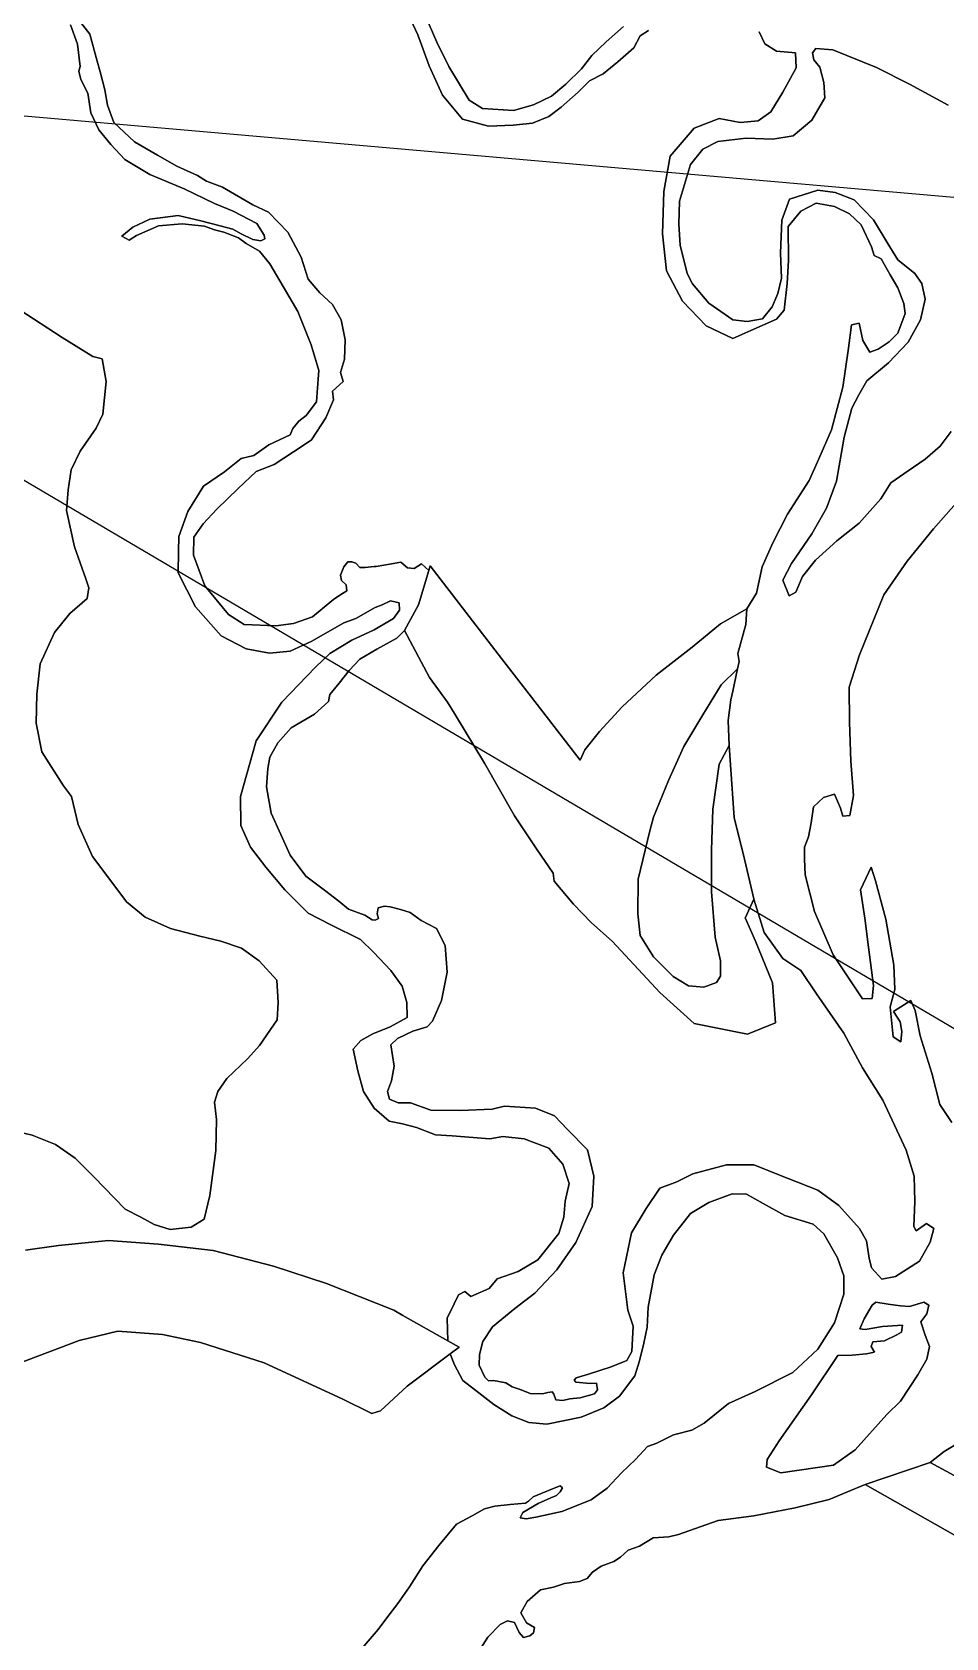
# Model space of a CAD drawing. Header units: inches. Extents: x 288635 to 1232953, y 676945 to 1655780.
# Drawn here: x 442877 to 454981, y 1199889 to 1221155 of the extents above; entities that cross this region are included whole.
import ezdxf

# ---------------------------------------------------------------- set-up
doc = ezdxf.new("R2010")
doc.units = ezdxf.units.IN
doc.header["$MEASUREMENT"] = 0
doc.layers.add('Images', color=7, linetype='Continuous')
picture_1 = doc.add_image_def('image7.jpg', size_in_pixel=(2590, 3729))
picture_2 = doc.add_image_def('image8.jpg', size_in_pixel=(2583, 3985))

msp = doc.modelspace()

# ---------------------------------------------------------------- linework, layer by layer
at = {"color": 1, "ltscale": 3}
for points in [[(451043.412, 1221174.9629), (450932.2868, 1221106.1711), (450847.62, 1220947.4208), (450635.9529, 1220762.2121), (450440.1608, 1220603.4618), (450260.2438, 1220508.2116), (450112.0768, 1220360.0446), (449884.5347, 1220158.9609), (449720.4927, 1220037.2523), (449503.534, 1219947.2938), (449249.5334, 1219920.8354), (448921.4495, 1219910.252), (448577.4904, 1220000.2106), (448312.9066, 1220317.7112), (448138.2812, 1220709.2953), (447984.8226, 1221116.7545), (447804.9056, 1221508.3386)], [(448021.8643, 1221518.9219), (448238.8231, 1221021.5043), (448397.5734, 1220698.712), (448667.4489, 1220254.2111), (448842.0743, 1220143.0858), (449254.8251, 1220116.6275), (449519.409, 1220190.7109), (449757.5345, 1220307.1278), (449948.0348, 1220465.8782), (450154.4103, 1220666.9619), (450291.9939, 1220846.8789), (450482.4942, 1221026.7959), (450710.0364, 1221227.8797)], [(443374.7423, 1221468.083), (443641.4428, 1221128.3573), (443739.868, 1220769.5816), (443777.9681, 1220629.8813), (443841.4682, 1220391.7559), (443876.3933, 1220185.3805), (443958.9434, 1219956.78), (444231.994, 1219699.6045), (444536.7946, 1219524.9791), (444793.9701, 1219378.9288), (445070.1956, 1219255.1036), (445187.6709, 1219182.0784), (445400.608, 1219100.1633), (445802.7754, 1218867.3295), (446010.2092, 1218769.9626), (446264.2097, 1218503.2621), (446442.0101, 1218173.0614), (446535.1436, 1217880.9608), (446687.5439, 1217703.1605), (446856.8776, 1217546.5268), (446971.1778, 1217343.3264), (447021.9779, 1217080.8592), (447013.5112, 1216822.6254), (446962.7111, 1216649.0584), (446996.5778, 1216526.2915), (446856.8776, 1216399.2912), (446869.5776, 1216284.991), (446767.9774, 1216047.9238), (446577.477, 1215755.8233), (446467.4101, 1215679.6231), (446082.176, 1215429.8559), (445845.1089, 1215336.7224), (445608.0417, 1215112.3553), (445324.4078, 1214837.1881), (445141.5275, 1214644.1477), (445019.6072, 1214466.3473), (445014.5272, 1214227.5869), (445166.9275, 1213821.1861), (445476.8081, 1213440.1853), (445685.0885, 1213308.105), (446106.7294, 1213292.865), (446340.4099, 1213323.3451), (446589.3304, 1213409.7052), (446872.3293, 1213645.6082), (446988.7462, 1213722.3375), (447046.9546, 1213756.7334), (447036.3712, 1213833.4628), (446975.517, 1213891.6712), (446962.2878, 1213963.1088), (447007.267, 1214071.5882), (447060.1838, 1214137.7342), (447110.4547, 1214137.7342), (447166.0173, 1214121.8592), (447216.2883, 1214063.6507), (447290.3718, 1214063.6507), (447407.3775, 1214078.618), (447433.247, 1214079.5257), (447639.6225, 1214113.9216), (447761.331, 1214135.0884), (447848.6437, 1214058.359), (447935.9564, 1214053.0674), (448033.8524, 1214113.9216), (448132.2041, 1214026.475), (447997.4451, 1213568.2943), (447808.1521, 1213229.9834), (447710.0018, 1213127.7294), (447443.3012, 1212983.7958), (447218.9341, 1212852.5622), (447075.0005, 1212700.1619), (446943.7669, 1212530.8282), (446821, 1212382.6612), (446804.0666, 1212289.5277), (446617.7996, 1212120.194), (446308.7656, 1211942.3937), (446130.9653, 1211743.4266), (446025.1317, 1211552.9262), (445999.7317, 1211400.5259), (445982.7983, 1211159.2255), (446042.0651, 1210812.0914), (446173.2987, 1210528.4575), (446296.0656, 1210253.2903), (446501.3827, 1209976.0064), (446751.1498, 1209789.7394), (446941.6502, 1209645.8058), (447068.6505, 1209539.9722), (447284.5509, 1209459.5387), (447379.8011, 1209400.2719), (447422.1345, 1209393.9219), (447464.4679, 1209417.2053), (447447.5346, 1209476.4721), (447462.3513, 1209559.0223), (447544.9014, 1209578.0723), (447618.9849, 1209569.6056), (447758.6852, 1209533.6222), (447885.6854, 1209495.5221), (448032.8686, 1209391.6062), (448232.8195, 1209285.9717), (448347.1197, 1209057.3713), (448376.7531, 1208706.0039), (448300.5529, 1208329.2365), (448182.0194, 1208058.3026), (448110.0526, 1207982.1024), (447919.5522, 1207922.8357), (447716.3518, 1207825.4688), (447627.4516, 1207745.0353), (447674.0184, 1207461.4014), (447635.9183, 1207266.6677), (447585.1182, 1207126.9674), (447610.5182, 1207025.3672), (447724.8185, 1206974.5671), (447889.9188, 1206974.5671), (448160.8527, 1206877.2002), (448550.3201, 1206872.9669), (448969.4209, 1206889.9003), (449134.5213, 1206932.2337), (449545.1554, 1206902.6003), (449794.9226, 1206801.0001), (449968.4896, 1206623.1997), (450235.1901, 1206352.2658), (450319.857, 1206005.1318), (450294.4569, 1205602.9643), (450078.5565, 1205124.5967), (449828.7893, 1204764.7627), (449536.6887, 1204455.7287), (449269.9882, 1204252.5283), (448973.6543, 1204006.9945), (448846.654, 1203816.4941), (448804.3206, 1203642.9271), (448800.0873, 1203498.9935), (448872.0541, 1203342.3598), (448923.3834, 1203292.6181), (448989.5293, 1203297.9097), (449150.9255, 1203268.8055), (449235.5923, 1203215.8887), (449357.3009, 1203173.5553), (449476.3636, 1203125.9302), (449637.7598, 1203123.2844), (449709.1974, 1203139.1594), (449764.76, 1203147.0969), (449785.9267, 1203117.9927), (449812.3851, 1203043.9092), (449904.9895, 1203033.3259), (450000.2397, 1203054.4926), (450135.1774, 1203070.3676), (450328.3237, 1203123.2844), (450365.3654, 1203173.5553), (450352.1362, 1203260.868), (450270.1152, 1203258.2222), (450079.6148, 1203274.0972), (450055.8023, 1203300.5556), (450084.9065, 1203334.9515), (450247.4668, 1203380.6716), (450547.1874, 1203477.1918), (450754.2364, 1203563.1366), (450821.4735, 1203681.6446), (450839.8733, 1204019.6774), (450768.2448, 1204231.0123), (450704.7447, 1204723.1383), (450815.8699, 1205252.3061), (451011.662, 1205575.0984), (451191.579, 1205844.9739), (451419.1211, 1205929.6407), (451630.7882, 1206035.4743), (452075.2891, 1206151.8912), (452435.1231, 1206151.8912), (452890.2074, 1205971.9742), (453287.0832, 1205818.5155), (453562.2504, 1205617.4318), (453837.4176, 1205310.5145), (453927.3761, 1205146.4725), (453964.4179, 1204918.9304), (453996.1679, 1204791.9301), (454133.7515, 1204638.4715), (454313.6686, 1204675.5132), (454631.1692, 1204876.597), (454774.0445, 1205130.5975), (454821.6696, 1205310.5145), (454726.4194, 1205379.3063), (454588.8358, 1205278.7644), (454557.0857, 1205336.9729), (454567.6691, 1205670.3486), (454562.3774, 1206003.7242), (454456.5439, 1206347.6832), (454144.3349, 1207009.1429), (453874.4594, 1207437.7688), (453631.0422, 1207898.1447), (453265.9165, 1208416.7291), (453059.5411, 1208728.938), (452821.4156, 1208887.6883), (452572.7068, 1209231.6473), (452437.0793, 1209670.3792), (452439.0104, 1209675.814), (452312.2026, 1210204.18), (452174.6189, 1210754.5144), (452128.2332, 1211450.3006), (452111.1188, 1211707.0163), (452096.4558, 1212036.2363), (452133.4975, 1212311.4035), (452159.9559, 1212427.8204), (452218.863, 1212724.0954), (452244.263, 1212820.6156), (452223.943, 1212927.2958), (452330.6232, 1213308.2966), (452345.8632, 1213516.577), (452472.1649, 1213724.2813), (452546.2484, 1214073.532), (452689.1237, 1214391.0327), (452884.9157, 1214772.0334), (453170.6663, 1215216.5343), (453297.6665, 1215502.2849), (453467.0002, 1215888.5773), (453615.1672, 1216454.7868), (453689.2507, 1216968.0795), (453731.5841, 1217280.2884), (453832.1259, 1217301.4552), (453879.751, 1217068.6214), (453975.0012, 1216915.1627), (454086.1265, 1216957.4961), (454229.0017, 1217052.7463), (454345.4186, 1217169.1632), (454440.6688, 1217428.4554), (454424.7938, 1217560.7473), (454345.4186, 1217767.1228), (454244.8768, 1217941.7481), (454123.1682, 1218153.4152), (454033.2097, 1218195.7486), (453996.1679, 1218312.1655), (453858.5843, 1218603.2078), (453705.1257, 1218746.083), (453504.042, 1218846.6249), (453260.6248, 1218888.9583), (453059.5411, 1218783.1248), (452890.2074, 1218582.0411), (452895.4991, 1218132.2485), (452879.624, 1217825.3312), (452837.2906, 1217470.7888), (452736.7488, 1217354.3719), (452398.0814, 1217200.9133), (452159.9559, 1217095.0797), (451805.4136, 1217264.4134), (451493.2046, 1217592.4974), (451281.5375, 1217994.6649), (451228.6207, 1218481.4992), (451244.4958, 1219042.417), (451329.1626, 1219513.3762), (451646.6632, 1219883.7937), (451980.0389, 1220010.7939), (452255.2061, 1219957.8771), (452493.3316, 1219979.0438), (452662.6653, 1220100.7524), (452821.4156, 1220360.0446), (452996.0409, 1220682.8369), (452989.6909, 1220878.629), (452735.6904, 1220904.029), (452583.2901, 1220999.2792), (452507.09, 1221158.0295)], [(447088.5536, 1199569.1152), (447461.0876, 1200000.9161), (447575.3879, 1200153.3164), (447723.5548, 1200343.8168), (447875.9551, 1200563.9506), (448053.7555, 1200843.3511), (448265.4226, 1201114.285), (448498.2564, 1201393.6856), (448705.6901, 1201503.7524), (448869.718, 1201597.7891), (449005.185, 1201633.3492), (449210.0787, 1201657.0559), (449413.2791, 1201672.2959), (449453.9192, 1201701.0826), (449514.8793, 1201756.9627), (449621.5595, 1201800.9895), (449792.5865, 1201870.4163), (449873.8667, 1201902.5897), (449902.6534, 1201875.4963), (449872.1734, 1201823.0029), (449823.0666, 1201775.5894), (449746.8664, 1201745.1094), (449579.2261, 1201667.2159), (449377.719, 1201552.069), (449342.159, 1201479.2555), (449420.0525, 1201465.7088), (449549.254, 1201489.0769), (449892.1547, 1201561.0437), (450281.6222, 1201717.6773), (450493.2893, 1201874.311), (450683.7896, 1202073.278), (450870.0567, 1202251.0784), (451026.6903, 1202424.6454), (451153.6906, 1202466.9788), (451371.496, 1202580.009), (451614.9132, 1202638.2175), (451778.9552, 1202733.4677), (452101.7475, 1202992.7599), (452456.2899, 1203151.5102), (452953.7075, 1203405.5107), (453287.0832, 1203712.428), (453504.042, 1204061.6787), (453631.0422, 1204442.6794), (453631.0422, 1204686.0966), (453546.3754, 1204924.2221), (453366.4583, 1205241.7227), (453223.5831, 1205368.723), (452847.874, 1205485.1399), (452562.1234, 1205643.8902), (452339.873, 1205765.5988), (452149.3726, 1205770.8904), (451842.4553, 1205654.4735), (451599.0381, 1205511.5982), (451371.496, 1205220.556), (451218.0374, 1204955.9721), (451117.4955, 1204696.6799), (451038.1204, 1204268.0541), (451024.1792, 1204004.3486), (450979.2, 1203792.6816), (450920.9915, 1203559.8478), (450862.7831, 1203361.4099), (450659.0535, 1203091.5343), (450450.0322, 1202935.4298), (450151.0525, 1202813.7213), (449695.9682, 1202721.1169), (449455.1969, 1202742.2836), (449230.3006, 1202829.5963), (448994.821, 1202980.4091), (448793.7373, 1203133.8677), (448584.1868, 1203300.0264), (448474.12, 1203507.4602), (448415.9696, 1203650.0581), (448534.6223, 1203738.1752), (448385.6758, 1203822.5241), (448376.7531, 1204121.2947), (448465.6533, 1204311.7951), (448524.9201, 1204434.562), (448609.5869, 1204476.8954), (448690.0204, 1204409.162), (448931.3209, 1204514.9955), (449037.1544, 1204646.2291), (449316.555, 1204739.3626), (449574.7888, 1204895.9963), (449854.1894, 1205243.1303), (449921.9229, 1205459.0307), (449938.8562, 1205670.6978), (449989.6563, 1205907.765), (449904.9895, 1206161.7655), (449722.9558, 1206373.4326), (449396.9885, 1206496.1995), (449113.3546, 1206530.0662), (448939.7876, 1206500.4328), (448440.2532, 1206538.5329), (448220.1194, 1206551.2329), (447970.3523, 1206648.5998), (447784.0852, 1206695.1665), (447606.2849, 1206733.2666), (447407.3178, 1206902.6003), (447267.6175, 1207126.9674), (447191.4174, 1207397.9013), (447127.9173, 1207685.7685), (447229.5175, 1207800.0687), (447390.3845, 1207888.9689), (447618.9849, 1207982.1024), (447843.352, 1208104.8693), (447839.1187, 1208303.8364), (447779.8519, 1208519.7368), (447627.4516, 1208727.1706), (447398.8511, 1208968.4711), (447225.2841, 1209137.8047), (446835.8167, 1209332.5385), (446535.2494, 1209484.9388), (446226.2155, 1209793.9727), (445974.3316, 1210096.6567), (445771.1312, 1210359.1239), (445639.8976, 1210646.9911), (445635.6643, 1211032.2252), (445843.098, 1211768.8267), (446185.9987, 1212281.061), (446630.4996, 1212742.4953), (446821, 1212924.529), (447113.1006, 1213103.2113), (447409.4345, 1213240.7949), (447663.435, 1213388.9619), (447745.456, 1213497.4412), (447740.1643, 1213595.3373), (447626.3933, 1213624.4415), (447512.6222, 1213571.5247), (447422.8101, 1213535.2544), (447163.3715, 1213388.9619), (447004.6212, 1213333.3993), (446584.2503, 1213089.6646), (446294.6898, 1212957.5843), (446020.3692, 1212932.1843), (445710.4886, 1212988.0644), (445380.2879, 1213160.7847), (445039.9273, 1213541.7855), (444811.3268, 1213993.9064), (444816.4068, 1214278.387), (444821.4868, 1214476.5074), (444938.3271, 1214806.708), (445146.6075, 1215141.9887), (445426.008, 1215332.4891), (445646.1418, 1215506.0561), (445815.4755, 1215548.3895), (446014.4425, 1215688.0898), (446293.8431, 1215823.5567), (446331.9432, 1215903.9902), (446412.3767, 1216001.3571), (446505.5102, 1216077.5572), (446645.2105, 1216259.5909), (446653.6771, 1216382.3578), (446674.8439, 1216674.4584), (446573.2437, 1217013.1258), (446395.4433, 1217453.3933), (446200.7096, 1217787.8273), (446027.1426, 1218084.1613), (445888.289, 1218251.8016), (445710.4886, 1218355.5185), (445613.1217, 1218429.6019), (445416.2713, 1218503.6854), (445293.5044, 1218535.4355), (445160.1542, 1218584.1189), (444865.9369, 1218615.869), (444552.6696, 1218590.4689), (444260.569, 1218459.2353), (444163.2022, 1218399.9686), (444065.8353, 1218452.8853), (444209.7689, 1218571.4189), (444436.2527, 1218677.2524), (444810.9035, 1218728.0525), (445113.5874, 1218653.9691), (445369.7046, 1218588.3523), (445536.9216, 1218546.0188), (445646.9885, 1218484.6354), (445801.5054, 1218408.4352), (445905.2223, 1218391.5019), (445960.9885, 1218414.9318), (445950.9424, 1218465.162), (445853.5755, 1218621.7957), (445540.3083, 1218782.6626), (445294.7744, 1218884.2629), (444889.2203, 1219080.4782), (444438.3694, 1219270.9786), (444104.9937, 1219467.829), (443920.8433, 1219667.8544), (443762.093, 1219861.5298), (443654.1428, 1220086.9553), (443616.0427, 1220344.1308), (443523.9676, 1220525.1061), (443495.3925, 1220636.2314), (443514.4425, 1220699.7315), (443479.5175, 1220995.0071), (443387.4423, 1221252.1826)], [(455182.5154, 1214992.101), (454816.3779, 1214576.2414), (454467.1272, 1214147.6155), (454160.2099, 1213703.1146), (453837.4176, 1212909.363), (453699.834, 1212480.7372), (453705.1257, 1212015.0696), (453721.0007, 1211501.7769), (453758.0425, 1211046.6926), (453710.4174, 1210782.1088), (453615.1672, 1210771.5254), (453583.4171, 1210877.359), (453504.042, 1211062.5677), (453361.1667, 1211020.2343), (453228.8747, 1210893.234), (453197.1247, 1210681.5669), (453160.0829, 1210496.3582), (453107.1662, 1210358.7746), (453107.1662, 1210200.0243), (453117.7495, 1209993.6489), (453239.4581, 1209506.8146), (453488.1669, 1208935.3134), (453874.4594, 1208353.2289), (454006.7513, 1208358.5206), (454022.6263, 1208527.8543), (453953.8345, 1209035.8553), (453906.2094, 1209422.1477), (453848.001, 1209797.8568), (453990.8763, 1210094.1907), (454049.0847, 1209914.2737), (454186.6683, 1209406.2727), (454292.5019, 1208797.7298), (454303.0852, 1208474.9375), (454244.8768, 1208247.3954), (454281.9185, 1207850.5196), (454382.4604, 1207781.7278), (454398.3354, 1207919.3114), (454377.1687, 1208046.3116), (454287.2102, 1208183.8953), (454514.7523, 1208332.0622), (454572.9608, 1208199.7703), (454641.7526, 1207861.1029), (454795.2112, 1207368.977), (454901.0447, 1206950.9345), (455059.7951, 1206712.809)], [(455504.296, 1202685.8426), (454959.2532, 1202357.7586), (454773.678, 1202210.9061), (453910.0763, 1201918.8056), (453678.6673, 1201823.2992), (453435.2501, 1201722.7573), (452985.4576, 1201611.6321), (452435.1231, 1201505.7986), (451963.347, 1201443.7228), (451725.1917, 1201362.0766), (451437.3245, 1201260.4764), (451310.3242, 1201226.6097), (451102.8905, 1201213.9096), (450920.8568, 1201103.8428), (450772.6898, 1201053.0427), (450671.0896, 1200959.9091), (450582.1894, 1200900.6424), (450412.8558, 1200841.3756), (450298.5555, 1200760.9421), (450230.8221, 1200676.2752), (450129.2219, 1200633.9418), (449930.2548, 1200608.5418), (449782.0878, 1200561.975), (449611.6253, 1200525.8505), (449433.8249, 1200373.4502), (449349.1581, 1200221.0499), (449425.3582, 1200089.8163), (449531.1918, 1200026.3162), (449518.4918, 1199954.3494), (449471.925, 1199916.2493), (449387.2582, 1199895.0826), (449327.9914, 1199962.816), (449268.7246, 1200094.0496), (449175.5911, 1200115.2163), (449078.2242, 1200068.6496), (448913.1239, 1199899.3159), (448781.8903, 1199691.8822)]]:
    msp.add_lwpolyline(points, dxfattribs=at)
at = {"color": 1}
for points in [[(447804.9056, 1221508.3386), (447984.8226, 1221116.7545), (448138.2812, 1220709.2953), (448312.9066, 1220317.7112), (448577.4904, 1220000.2106), (448921.4495, 1219910.252), (449249.5334, 1219920.8354), (449503.534, 1219947.2938), (449720.4927, 1220037.2523), (449884.5347, 1220158.9609), (450112.0768, 1220360.0446), (450260.2438, 1220508.2116), (450440.1608, 1220603.4618), (450635.9529, 1220762.2121), (450847.62, 1220947.4208), (450932.2868, 1221106.1711), (451043.412, 1221174.9629)], [(450710.0364, 1221227.8797), (450482.4942, 1221026.7959), (450291.9939, 1220846.8789), (450154.4103, 1220666.9619), (449948.0348, 1220465.8782), (449757.5345, 1220307.1278), (449519.409, 1220190.7109), (449254.8251, 1220116.6275), (448842.0743, 1220143.0858), (448667.4489, 1220254.2111), (448397.5734, 1220698.712), (448238.8231, 1221021.5043), (448021.8643, 1221518.9219)], [(452507.09, 1221158.0295), (452583.2901, 1220999.2792), (452735.6904, 1220904.029), (452989.6909, 1220878.629), (452996.0409, 1220682.8369), (452821.4156, 1220360.0446), (452662.6653, 1220100.7524), (452493.3316, 1219979.0438), (452255.2061, 1219957.8771), (451980.0389, 1220010.7939), (451646.6632, 1219883.7937), (451329.1626, 1219513.3762), (451244.4958, 1219042.417), (451228.6207, 1218481.4992), (451281.5375, 1217994.6649), (451493.2046, 1217592.4974), (451805.4136, 1217264.4134), (452159.9559, 1217095.0797), (452398.0814, 1217200.9133), (452736.7488, 1217354.3719), (452837.2906, 1217470.7888), (452879.624, 1217825.3312), (452895.4991, 1218132.2485), (452890.2074, 1218582.0411), (453059.5411, 1218783.1248), (453260.6248, 1218888.9583), (453504.042, 1218846.6249), (453705.1257, 1218746.083), (453858.5843, 1218603.2078), (453996.1679, 1218312.1655), (454033.2097, 1218195.7486), (454123.1682, 1218153.4152), (454244.8768, 1217941.7481), (454345.4186, 1217767.1228), (454424.7938, 1217560.7473), (454440.6688, 1217428.4554), (454345.4186, 1217169.1632), (454229.0017, 1217052.7463), (454086.1265, 1216957.4961), (453975.0012, 1216915.1627), (453879.751, 1217068.6214), (453832.1259, 1217301.4552), (453731.5841, 1217280.2884), (453689.2507, 1216968.0795), (453615.1672, 1216454.7868), (453467.0002, 1215888.5773), (453297.6665, 1215502.2849), (453170.6663, 1215216.5343), (452884.9157, 1214772.0334), (452689.1237, 1214391.0327), (452546.2484, 1214073.532), (452472.1649, 1213724.2813), (452345.8632, 1213516.577), (451995.3425, 1213318.4566), (451619.4218, 1213008.576), (451141.9008, 1212637.7352), (450694.8599, 1212221.1744), (450393.827, 1211892.1591), (450200.7866, 1211648.3186), (450136.8239, 1211510.9172), (449490.4791, 1212348.7147), (449096.1788, 1212859.8101), (448149.8454, 1214086.4554), (448132.2041, 1214026.475), (448033.8524, 1214113.9216), (447935.9564, 1214053.0674), (447848.6437, 1214058.359), (447761.331, 1214135.0884), (447639.6225, 1214113.9216), (447433.247, 1214079.5257), (447407.3775, 1214078.618), (447290.3718, 1214063.6507), (447216.2883, 1214063.6507), (447166.0173, 1214121.8592), (447110.4547, 1214137.7342), (447060.1838, 1214137.7342), (447007.267, 1214071.5882), (446962.2878, 1213963.1088), (446975.517, 1213891.6712), (447036.3712, 1213833.4628), (447046.9546, 1213756.7334), (446988.7462, 1213722.3375), (446872.3293, 1213645.6082), (446589.3304, 1213409.7052), (446340.4099, 1213323.3451), (446106.7294, 1213292.865), (445685.0885, 1213308.105), (445476.8081, 1213440.1853), (445166.9275, 1213821.1861), (445014.5272, 1214227.5869), (445019.6072, 1214466.3473), (445141.5275, 1214644.1477), (445324.4078, 1214837.1881), (445608.0417, 1215112.3553), (445845.1089, 1215336.7224), (446082.176, 1215429.8559), (446467.4101, 1215679.6231), (446577.477, 1215755.8233), (446767.9774, 1216047.9238), (446869.5776, 1216284.991), (446856.8776, 1216399.2912), (446996.5778, 1216526.2915), (446962.7111, 1216649.0584), (447013.5112, 1216822.6254), (447021.9779, 1217080.8592), (446971.1778, 1217343.3264), (446856.8776, 1217546.5268), (446687.5439, 1217703.1605), (446535.1436, 1217880.9608), (446442.0101, 1218173.0614), (446264.2097, 1218503.2621), (446010.2092, 1218769.9626), (445802.7754, 1218867.3295), (445400.608, 1219100.1633), (445187.6709, 1219182.0784), (445070.1956, 1219255.1036), (444793.9701, 1219378.9288), (444536.7946, 1219524.9791), (444231.994, 1219699.6045), (443958.9434, 1219956.78), (443876.3933, 1220185.3805), (443841.4682, 1220391.7559), (443777.9681, 1220629.8813), (443739.868, 1220769.5816), (443641.4428, 1221128.3573), (443374.7423, 1221468.083)], [(443387.4423, 1221252.1826), (443479.5175, 1220995.0071), (443514.4425, 1220699.7315), (443495.3925, 1220636.2314), (443523.9676, 1220525.1061), (443616.0427, 1220344.1308), (443654.1428, 1220086.9553), (443762.093, 1219861.5298), (443920.8433, 1219667.8544), (444104.9937, 1219467.829), (444438.3694, 1219270.9786), (444889.2203, 1219080.4782), (445294.7744, 1218884.2629), (445540.3083, 1218782.6626), (445853.5755, 1218621.7957), (445950.9424, 1218465.162), (445960.9885, 1218414.9318), (445905.2223, 1218391.5019), (445801.5054, 1218408.4352), (445646.9885, 1218484.6354), (445536.9216, 1218546.0188), (445369.7046, 1218588.3523), (445113.5874, 1218653.9691), (444810.9035, 1218728.0525), (444436.2527, 1218677.2524), (444209.7689, 1218571.4189), (444065.8353, 1218452.8853), (444163.2022, 1218399.9686), (444260.569, 1218459.2353), (444552.6696, 1218590.4689), (444865.9369, 1218615.869), (445160.1542, 1218584.1189), (445293.5044, 1218535.4355), (445416.2713, 1218503.6854), (445613.1217, 1218429.6019), (445710.4886, 1218355.5185), (445888.289, 1218251.8016), (446027.1426, 1218084.1613), (446200.7096, 1217787.8273), (446395.4433, 1217453.3933), (446573.2437, 1217013.1258), (446674.8439, 1216674.4584), (446653.6771, 1216382.3578), (446645.2105, 1216259.5909), (446505.5102, 1216077.5572), (446412.3767, 1216001.3571), (446331.9432, 1215903.9902), (446293.8431, 1215823.5567), (446014.4425, 1215688.0898), (445815.4755, 1215548.3895), (445646.1418, 1215506.0561), (445426.008, 1215332.4891), (445146.6075, 1215141.9887), (444938.3271, 1214806.708), (444821.4868, 1214476.5074), (444816.4068, 1214278.387), (444811.3268, 1213993.9064), (445039.9273, 1213541.7855), (445380.2879, 1213160.7847), (445710.4886, 1212988.0644), (446020.3692, 1212932.1843), (446294.6898, 1212957.5843), (446584.2503, 1213089.6646), (447004.6212, 1213333.3993), (447163.3715, 1213388.9619), (447422.8101, 1213535.2544), (447512.6222, 1213571.5247), (447626.3933, 1213624.4415), (447740.1643, 1213595.3373), (447745.456, 1213497.4412), (447663.435, 1213388.9619), (447409.4345, 1213240.7949), (447113.1006, 1213103.2113), (446821, 1212924.529), (446630.4996, 1212742.4953), (446185.9987, 1212281.061), (445843.098, 1211768.8267), (445635.6643, 1211032.2252), (445639.8976, 1210646.9911), (445771.1312, 1210359.1239), (445974.3316, 1210096.6567), (446226.2155, 1209793.9727), (446535.2494, 1209484.9388), (446835.8167, 1209332.5385), (447225.2841, 1209137.8047), (447398.8511, 1208968.4711), (447627.4516, 1208727.1706), (447779.8519, 1208519.7368), (447839.1187, 1208303.8364), (447843.352, 1208104.8693), (447618.9849, 1207982.1024), (447390.3845, 1207888.9689), (447229.5175, 1207800.0687), (447127.9173, 1207685.7685), (447191.4174, 1207397.9013), (447267.6175, 1207126.9674), (447407.3178, 1206902.6003), (447606.2849, 1206733.2666), (447784.0852, 1206695.1665), (447970.3523, 1206648.5998), (448220.1194, 1206551.2329), (448440.2532, 1206538.5329), (448939.7876, 1206500.4328), (449113.3546, 1206530.0662), (449396.9885, 1206496.1995), (449722.9558, 1206373.4326), (449904.9895, 1206161.7655), (449989.6563, 1205907.765), (449938.8562, 1205670.6978), (449921.9229, 1205459.0307), (449854.1894, 1205243.1303), (449574.7888, 1204895.9963), (449316.555, 1204739.3626), (449037.1544, 1204646.2291), (448931.3209, 1204514.9955), (448690.0204, 1204409.162), (448609.5869, 1204476.8954), (448524.9201, 1204434.562), (448465.6533, 1204311.7951), (448376.7531, 1204121.2947), (448385.6758, 1203822.5241), (447789.9362, 1204159.8934), (447667.3517, 1204229.3134), (446778.3499, 1204583.8558), (446074.5568, 1204811.3979), (445275.5136, 1205017.7733), (444550.5538, 1205102.4401), (443889.0941, 1205150.0652), (443227.6345, 1205086.5651), (442788.4253, 1205023.065)], [(455011.9132, 1220187.6788), (454498.8322, 1220467.0794), (454061.9513, 1220685.5198), (453482.8301, 1220919.2003), (453259.3097, 1220939.5203), (453213.5896, 1220878.5602), (453233.9096, 1220787.12), (453310.1098, 1220690.5998), (453365.9899, 1220487.3994), (453376.1499, 1220284.199), (453203.4296, 1219989.5584), (453203.4296, 1219989.5584), (452959.5891, 1219781.278), (452690.3485, 1219735.5579), (452334.7478, 1219750.798), (451958.8271, 1219705.0779), (451760.7067, 1219603.4777), (451598.1464, 1219400.2773), (451450.8261, 1218917.6763), (451445.746, 1218612.8757), (451460.9861, 1218333.4751), (451552.4263, 1217957.5544), (451623.5464, 1217820.3941), (451841.9868, 1217566.3936), (452156.9475, 1217342.8731), (452349.9879, 1217322.5531), (452553.1883, 1217358.1132), (452680.1885, 1217515.5935), (452756.3887, 1217693.3938), (452802.1088, 1217896.5943), (452791.9487, 1218226.7949), (452807.1888, 1218663.6758), (452908.789, 1218943.0763), (453284.7097, 1219059.9166), (453513.3102, 1219029.4365), (453767.3107, 1218932.9163), (454021.3112, 1218668.7558), (454204.1916, 1218369.0352), (454346.4319, 1218140.4347), (454569.9523, 1217957.5544), (454661.3925, 1217825.4741), (454707.1126, 1217617.1937), (454646.1524, 1217342.8731), (454483.5921, 1217048.2326), (454219.4316, 1216773.912), (453934.951, 1216535.1515), (453828.2708, 1216352.2712), (453736.8306, 1216174.4708), (453635.2304, 1215788.39), (453533.6302, 1215209.2689), (453401.55, 1214848.5882), (453203.4296, 1214508.2275), (452934.189, 1214117.0667), (452822.4288, 1213898.6263), (452903.709, 1213690.3458), (452995.1491, 1213736.0659), (453081.5093, 1213944.3463), (453254.2297, 1214162.7868), (453538.7102, 1214416.7873), (453833.3508, 1214650.4678), (454117.8314, 1214975.5884), (454249.9117, 1215183.8688), (454483.5921, 1215346.4292), (454707.1126, 1215498.8295), (454905.233, 1215671.5498), (455052.5533, 1215864.5902)], [(455052.5533, 1215864.5902), (454905.233, 1215671.5498), (454707.1126, 1215498.8295), (454483.5921, 1215346.4292), (454249.9117, 1215183.8688), (454117.8314, 1214975.5884), (453833.3508, 1214650.4678), (453538.7102, 1214416.7873), (453254.2297, 1214162.7868), (453081.5093, 1213944.3463), (452995.1491, 1213736.0659), (452903.709, 1213690.3458), (452822.4288, 1213898.6263), (452934.189, 1214117.0667), (453203.4296, 1214508.2275), (453401.55, 1214848.5882), (453533.6302, 1215209.2689), (453635.2304, 1215788.39), (453736.8306, 1216174.4708), (453828.2708, 1216352.2712), (453934.951, 1216535.1515), (454219.4316, 1216773.912), (454483.5921, 1217048.2326), (454646.1524, 1217342.8731), (454707.1126, 1217617.1937), (454661.3925, 1217825.4741), (454569.9523, 1217957.5544), (454346.4319, 1218140.4347), (454204.1916, 1218369.0352), (454021.3112, 1218668.7558), (453767.3107, 1218932.9163), (453513.3102, 1219029.4365), (453284.7097, 1219059.9166), (452908.789, 1218943.0763), (452807.1888, 1218663.6758), (452791.9487, 1218226.7949), (452802.1088, 1217896.5943), (452756.3887, 1217693.3938), (452680.1885, 1217515.5935), (452553.1883, 1217358.1132), (452349.9879, 1217322.5531), (452156.9475, 1217342.8731), (451841.9868, 1217566.3936), (451623.5464, 1217820.3941), (451552.4263, 1217957.5544), (451460.9861, 1218333.4751), (451445.746, 1218612.8757), (451450.8261, 1218917.6763), (451598.1464, 1219400.2773), (451760.7067, 1219603.4777), (451958.8271, 1219705.0779), (452334.7478, 1219750.798), (452690.3485, 1219735.5579), (452959.5891, 1219781.278), (453203.4296, 1219989.5584), (453376.1499, 1220284.199), (453365.9899, 1220487.3994), (453310.1098, 1220690.5998), (453233.9096, 1220787.12), (453213.5896, 1220878.5602), (453259.3097, 1220939.5203), (453482.8301, 1220919.2003), (454061.9513, 1220685.5198), (454498.8322, 1220467.0794), (455011.9132, 1220187.6788)], [(442707.1424, 1217482.0582), (443276.1035, 1217111.2174), (443682.5043, 1216857.2169), (443805.339, 1216827.2279), (443856.1391, 1216527.5073), (443815.499, 1216095.7065), (443724.0588, 1215907.7461), (443515.7784, 1215602.9455), (443393.8581, 1215359.105), (443353.2181, 1215094.9445), (443332.898, 1214820.6239), (443439.5782, 1214338.023), (443586.8985, 1213916.3821), (443627.5386, 1213794.4619), (443607.2186, 1213652.2216), (443378.6181, 1213454.1012), (443175.4177, 1213205.1807), (442982.3773, 1212788.6199), (442941.7372, 1212387.2991), (442931.5772, 1212001.2183), (443007.7774, 1211625.2975), (443292.2579, 1211173.1766), (443398.9382, 1211030.9363), (443485.2983, 1210660.0956), (443678.3387, 1210238.4548), (443906.9392, 1209933.6542), (444125.3796, 1209639.0136), (444374.3001, 1209435.8132), (444709.5808, 1209283.4129), (445100.7416, 1209181.8127), (445375.0621, 1209115.7725), (445649.3827, 1209024.3323), (445883.0631, 1208856.692), (446116.7436, 1208597.6115), (446137.0636, 1208302.9709), (446121.8236, 1208074.3704), (445888.1431, 1207734.0098), (445735.7428, 1207561.2894), (445456.3423, 1207297.1289), (445339.502, 1207124.4085), (445293.7819, 1206982.1683), (445321.6397, 1206756.2107), (445309.657, 1206342.722), (445233.4568, 1205745.8208), (445157.2567, 1205434.6702), (444985.8063, 1205326.7199), (444706.4058, 1205298.1449), (444493.6803, 1205364.82), (444319.055, 1205460.0702), (444109.5046, 1205568.0204), (443693.5787, 1205996.6463), (443445.9282, 1206241.1218), (443185.5777, 1206422.0971), (442877.6021, 1206545.9224), (442709.3268, 1206587.1975)], [(442709.3268, 1206587.1975), (442877.6021, 1206545.9224), (443185.5777, 1206422.0971), (443445.9282, 1206241.1218), (443693.5787, 1205996.6463), (444109.5046, 1205568.0204), (444319.055, 1205460.0702), (444493.6803, 1205364.82), (444706.4058, 1205298.1449), (444985.8063, 1205326.7199), (445157.2567, 1205434.6702), (445233.4568, 1205745.8208), (445309.657, 1206342.722), (445321.6397, 1206756.2107), (445293.7819, 1206982.1683), (445339.502, 1207124.4085), (445456.3423, 1207297.1289), (445735.7428, 1207561.2894), (445888.1431, 1207734.0098), (446121.8236, 1208074.3704), (446137.0636, 1208302.9709), (446116.7436, 1208597.6115), (445883.0631, 1208856.692), (445649.3827, 1209024.3323), (445375.0621, 1209115.7725), (445100.7416, 1209181.8127), (444709.5808, 1209283.4129), (444374.3001, 1209435.8132), (444125.3796, 1209639.0136), (443906.9392, 1209933.6542), (443678.3387, 1210238.4548), (443485.2983, 1210660.0956), (443398.9382, 1211030.9363), (443292.2579, 1211173.1766), (443007.7774, 1211625.2975), (442931.5772, 1212001.2183), (442941.7372, 1212387.2991), (442982.3773, 1212788.6199), (443175.4177, 1213205.1807), (443378.6181, 1213454.1012), (443607.2186, 1213652.2216), (443627.5386, 1213794.4619), (443586.8985, 1213916.3821), (443439.5782, 1214338.023), (443332.898, 1214820.6239), (443353.2181, 1215094.9445), (443393.8581, 1215359.105), (443515.7784, 1215602.9455), (443724.0588, 1215907.7461), (443815.499, 1216095.7065), (443856.1391, 1216527.5073), (443805.339, 1216827.2279), (443682.5043, 1216857.2169), (443276.1035, 1217111.2174), (442707.1424, 1217482.0582)], [(455059.7951, 1206712.809), (454901.0447, 1206950.9345), (454795.2112, 1207368.977), (454641.7526, 1207861.1029), (454572.9608, 1208199.7703), (454514.7523, 1208332.0622), (454287.2102, 1208183.8953), (454377.1687, 1208046.3116), (454398.3354, 1207919.3114), (454382.4604, 1207781.7278), (454281.9185, 1207850.5196), (454244.8768, 1208247.3954), (454303.0852, 1208474.9375), (454292.5019, 1208797.7298), (454186.6683, 1209406.2727), (454049.0847, 1209914.2737), (453990.8763, 1210094.1907), (453848.001, 1209797.8568), (453906.2094, 1209422.1477), (453953.8345, 1209035.8553), (454022.6263, 1208527.8543), (454006.7513, 1208358.5206), (453874.4594, 1208353.2289), (453488.1669, 1208935.3134), (453239.4581, 1209506.8146), (453117.7495, 1209993.6489), (453107.1662, 1210200.0243), (453107.1662, 1210358.7746), (453160.0829, 1210496.3582), (453197.1247, 1210681.5669), (453228.8747, 1210893.234), (453361.1667, 1211020.2343), (453504.042, 1211062.5677), (453583.4171, 1210877.359), (453615.1672, 1210771.5254), (453710.4174, 1210782.1088), (453758.0425, 1211046.6926), (453721.0007, 1211501.7769), (453705.1257, 1212015.0696), (453699.834, 1212480.7372), (453837.4176, 1212909.363), (454160.2099, 1213703.1146), (454467.1272, 1214147.6155), (454816.3779, 1214576.2414), (455182.5154, 1214992.101)], [(442697.6906, 1203524.8147), (443500.3322, 1203829.6154), (444013.4133, 1203951.5356), (444602.6944, 1203905.8155), (445105.6154, 1203799.1353), (445948.8971, 1203529.8948), (446133.5474, 1203446.8022), (446133.551, 1203446.8005), (446983.8527, 1203053.975), (447376.38, 1202859.3334), (447493.2202, 1202894.8935), (447843.7409, 1203225.0941), (448415.9696, 1203650.0581), (448474.12, 1203507.4602), (448584.1868, 1203300.0264), (448793.7373, 1203133.8677), (448994.821, 1202980.4091), (449230.3006, 1202829.5963), (449455.1969, 1202742.2836), (449695.9682, 1202721.1169), (450151.0525, 1202813.7213), (450450.0322, 1202935.4298), (450659.0535, 1203091.5343), (450862.7831, 1203361.4099), (450920.9915, 1203559.8478), (450979.2, 1203792.6816), (451024.1792, 1204004.3486), (451038.1204, 1204268.0541), (451117.4955, 1204696.6799), (451218.0374, 1204955.9721), (451371.496, 1205220.556), (451599.0381, 1205511.5982), (451842.4553, 1205654.4735), (452149.3726, 1205770.8904), (452339.873, 1205765.5988), (452562.1234, 1205643.8902), (452847.874, 1205485.1399), (453223.5831, 1205368.723), (453366.4583, 1205241.7227), (453546.3754, 1204924.2221), (453631.0422, 1204686.0966), (453631.0422, 1204442.6794), (453504.042, 1204061.6787), (453287.0832, 1203712.428), (452953.7075, 1203405.5107), (452456.2899, 1203151.5102), (452101.7475, 1202992.7599), (451778.9552, 1202733.4677), (451778.9552, 1202733.4677), (451614.9132, 1202638.2175), (451371.496, 1202580.009), (451153.6906, 1202466.9788), (451026.6903, 1202424.6454), (450870.0567, 1202251.0784), (450683.7896, 1202073.278), (450493.2893, 1201874.311), (450281.6222, 1201717.6773), (449892.1547, 1201561.0437), (449549.254, 1201489.0769), (449420.0525, 1201465.7088), (449342.159, 1201479.2555), (449377.719, 1201552.069), (449579.2261, 1201667.2159), (449746.8664, 1201745.1094), (449823.0666, 1201775.5894), (449872.1734, 1201823.0029), (449902.6534, 1201875.4963), (449873.8667, 1201902.5897), (449792.5865, 1201870.4163), (449621.5595, 1201800.9895), (449514.8793, 1201756.9627), (449453.9192, 1201701.0826), (449413.2791, 1201672.2959), (449210.0787, 1201657.0559), (449005.185, 1201633.3492), (448869.718, 1201597.7891), (448705.6901, 1201503.7524), (448498.2564, 1201393.6856), (448265.4226, 1201114.285), (448053.7555, 1200843.3511), (447875.9551, 1200563.9506), (447723.5548, 1200343.8168), (447575.3879, 1200153.3164), (447461.0876, 1200000.9161), (447088.5536, 1199569.1152)], [(442788.4253, 1205023.065), (443227.6345, 1205086.5651), (443889.0941, 1205150.0652), (444550.5538, 1205102.4401), (445275.5136, 1205017.7733), (446074.5568, 1204811.3979), (446778.3499, 1204583.8558), (447667.3517, 1204229.3134), (447789.9362, 1204159.8934), (447789.9362, 1204159.8934), (448385.6758, 1203822.5241), (448534.6223, 1203738.1752), (448415.9696, 1203650.0581), (447843.7409, 1203225.0941), (447493.2202, 1202894.8935), (447376.38, 1202859.3334), (446983.8527, 1203053.975), (446133.551, 1203446.8005), (446133.5474, 1203446.8022), (445948.8971, 1203529.8948), (445105.6154, 1203799.1353), (444602.6944, 1203905.8155), (444013.4133, 1203951.5356), (443500.3322, 1203829.6154), (442697.6906, 1203524.8147)], [(455831.1522, 1201638.0431), (454773.678, 1202210.9061), (454959.2532, 1202357.7586), (455504.296, 1202685.8426)], [(455103.8787, 1201245.7042), (453910.0763, 1201918.8056), (454773.678, 1202210.9061), (455831.1522, 1201638.0431)], [(448781.8903, 1199691.8822), (448913.1239, 1199899.3159), (449078.2242, 1200068.6496), (449175.5911, 1200115.2163), (449268.7246, 1200094.0496), (449327.9914, 1199962.816), (449387.2582, 1199895.0826), (449471.925, 1199916.2493), (449518.4918, 1199954.3494), (449531.1918, 1200026.3162), (449425.3582, 1200089.8163), (449349.1581, 1200221.0499), (449433.8249, 1200373.4502), (449611.6253, 1200525.8505), (449782.0878, 1200561.975), (449930.2548, 1200608.5418), (450129.2219, 1200633.9418), (450230.8221, 1200676.2752), (450298.5555, 1200760.9421), (450412.8558, 1200841.3756), (450582.1894, 1200900.6424), (450671.0896, 1200959.9091), (450772.6898, 1201053.0427), (450920.8568, 1201103.8428), (451102.8905, 1201213.9096), (451310.3242, 1201226.6097), (451437.3245, 1201260.4764), (451725.1917, 1201362.0766), (451963.347, 1201443.7228), (452435.1231, 1201505.7986), (452985.4576, 1201611.6321), (453435.2501, 1201722.7573), (453678.6673, 1201823.2992), (453910.0763, 1201918.8056), (455103.8787, 1201245.7042)]]:
    msp.add_lwpolyline(points, dxfattribs=at)
for points in [[(449490.4791, 1212348.7147), (450136.8239, 1211510.9172), (450200.7866, 1211648.3186), (450393.827, 1211892.1591), (450694.8599, 1212221.1744), (451141.9008, 1212637.7352), (451619.4218, 1213008.576), (451995.3425, 1213318.4566), (452345.8632, 1213516.577), (452330.6232, 1213308.2966), (452223.943, 1212927.2958), (452244.263, 1212820.6156), (452218.863, 1212724.0954), (452005.5025, 1212510.735), (451761.662, 1212114.4942), (451511.4292, 1211694.0387), (451308.2288, 1211241.9178), (451110.1084, 1210759.3168), (451059.4418, 1210575.2279), (450906.908, 1209936.3552), (450898.665, 1209479.2685), (450932.308, 1209189.5937), (451110.1084, 1208910.1931), (451369.1889, 1208646.0326), (451572.3893, 1208524.1124), (451775.5897, 1208508.8723), (451943.2301, 1208569.8324), (451994.0302, 1208651.1126), (451994.0302, 1208854.313), (451922.91, 1209169.2736), (451878.285, 1209767.3649), (451877.1899, 1210322.436), (451892.43, 1210865.997), (451977.6901, 1211461.8561), (452111.1188, 1211707.0163), (452128.2332, 1211450.3006), (452174.6189, 1210754.5144), (452312.2026, 1210204.18), (452439.0104, 1209675.814), (452437.0793, 1209670.3792), (452322.7859, 1209421.0118), (452325.841, 1209414.1966), (452460.3695, 1209114.0945), (452682.62, 1208563.76), (452724.8934, 1208035.3417), (452724.9534, 1208034.5923), (452723.9084, 1208034.1743), (452354.536, 1207886.4254), (451645.4512, 1208024.009), (451190.367, 1208436.7598), (450563.205, 1209110.0366), (450282.0667, 1209362.314), (450048.3863, 1209606.1545), (449794.3858, 1209910.9551), (449779.1457, 1210017.6353), (449557.0082, 1210337.4079), (449267.4476, 1210774.2887), (448871.2068, 1211475.3301), (448471.0036, 1212131.3333), (448378.4458, 1212283.0518), (448143.1525, 1212608.9908), (447808.1521, 1213229.9834), (447997.4451, 1213568.2943), (448132.2041, 1214026.475), (448149.8454, 1214086.4554), (449096.1788, 1212859.8101), (449490.4791, 1212348.7147)], [(450048.3863, 1209606.1545), (450282.0667, 1209362.314), (450563.205, 1209110.0366), (451190.367, 1208436.7598), (451645.4512, 1208024.009), (452354.536, 1207886.4254), (452723.9084, 1208034.1743), (452724.9534, 1208034.5923), (452724.8934, 1208035.3417), (452682.62, 1208563.76), (452460.3695, 1209114.0945), (452325.841, 1209414.1966), (452322.7859, 1209421.0118), (452437.0793, 1209670.3792), (452572.7068, 1209231.6473), (452821.4156, 1208887.6883), (453059.5411, 1208728.938), (453265.9165, 1208416.7291), (453631.0422, 1207898.1447), (453874.4594, 1207437.7688), (454144.3349, 1207009.1429), (454456.5439, 1206347.6832), (454562.3774, 1206003.7242), (454567.6691, 1205670.3486), (454557.0857, 1205336.9729), (454588.8358, 1205278.7644), (454726.4194, 1205379.3063), (454821.6696, 1205310.5145), (454774.0445, 1205130.5975), (454631.1692, 1204876.597), (454313.6686, 1204675.5132), (454133.7515, 1204638.4715), (453996.1679, 1204791.9301), (453964.4179, 1204918.9304), (453927.3761, 1205146.4725), (453837.4176, 1205310.5145), (453562.2504, 1205617.4318), (453287.0832, 1205818.5155), (452890.2074, 1205971.9742), (452435.1231, 1206151.8912), (452075.2891, 1206151.8912), (451630.7882, 1206035.4743), (451419.1211, 1205929.6407), (451191.579, 1205844.9739), (451011.662, 1205575.0984), (450815.8699, 1205252.3061), (450704.7447, 1204723.1383), (450768.2448, 1204231.0123), (450839.8733, 1204019.6774), (450821.4735, 1203681.6446), (450754.2364, 1203563.1366), (450547.1874, 1203477.1918), (450247.4668, 1203380.6716), (450084.9065, 1203334.9515), (450055.8023, 1203300.5556), (450079.6148, 1203274.0972), (450270.1152, 1203258.2222), (450352.1362, 1203260.868), (450365.3654, 1203173.5553), (450328.3237, 1203123.2844), (450135.1774, 1203070.3676), (450000.2397, 1203054.4926), (449904.9895, 1203033.3259), (449812.3851, 1203043.9092), (449785.9267, 1203117.9927), (449764.76, 1203147.0969), (449709.1974, 1203139.1594), (449637.7598, 1203123.2844), (449476.3636, 1203125.9302), (449357.3009, 1203173.5553), (449235.5923, 1203215.8887), (449150.9255, 1203268.8055), (448989.5293, 1203297.9097), (448923.3834, 1203292.6181), (448872.0541, 1203342.3598), (448800.0873, 1203498.9935), (448804.3206, 1203642.9271), (448846.654, 1203816.4941), (448973.6543, 1204006.9945), (449269.9882, 1204252.5283), (449536.6887, 1204455.7287), (449828.7893, 1204764.7627), (450078.5565, 1205124.5967), (450294.4569, 1205602.9643), (450319.857, 1206005.1318), (450235.1901, 1206352.2658), (449968.4896, 1206623.1997), (449794.9226, 1206801.0001), (449545.1554, 1206902.6003), (449134.5213, 1206932.2337), (448969.4209, 1206889.9003), (448550.3201, 1206872.9669), (448160.8527, 1206877.2002), (447889.9188, 1206974.5671), (447724.8185, 1206974.5671), (447610.5182, 1207025.3672), (447585.1182, 1207126.9674), (447635.9183, 1207266.6677), (447674.0184, 1207461.4014), (447627.4516, 1207745.0353), (447716.3518, 1207825.4688), (447919.5522, 1207922.8357), (448110.0526, 1207982.1024), (448182.0194, 1208058.3026), (448300.5529, 1208329.2365), (448376.7531, 1208706.0039), (448347.1197, 1209057.3713), (448232.8195, 1209285.9717), (448032.8686, 1209391.6062), (447885.6854, 1209495.5221), (447758.6852, 1209533.6222), (447618.9849, 1209569.6056), (447544.9014, 1209578.0723), (447462.3513, 1209559.0223), (447447.5346, 1209476.4721), (447464.4679, 1209417.2053), (447422.1345, 1209393.9219), (447379.8011, 1209400.2719), (447284.5509, 1209459.5387), (447068.6505, 1209539.9722), (446941.6502, 1209645.8058), (446751.1498, 1209789.7394), (446501.3827, 1209976.0064), (446296.0656, 1210253.2903), (446173.2987, 1210528.4575), (446042.0651, 1210812.0914), (445982.7983, 1211159.2255), (445999.7317, 1211400.5259), (446025.1317, 1211552.9262), (446130.9653, 1211743.4266), (446308.7656, 1211942.3937), (446617.7996, 1212120.194), (446804.0666, 1212289.5277), (446821, 1212382.6612), (446943.7669, 1212530.8282), (447075.0005, 1212700.1619), (447218.9341, 1212852.5622), (447443.3012, 1212983.7958), (447710.0018, 1213127.7294), (447808.1521, 1213229.9834), (448143.1525, 1212608.9908), (448378.4458, 1212283.0518), (448471.0036, 1212131.3333), (448871.2068, 1211475.3301), (449267.4476, 1210774.2887), (449557.0082, 1210337.4079), (449779.1457, 1210017.6353), (449794.3858, 1209910.9551), (450048.3863, 1209606.1545)], [(451943.2301, 1208569.8324), (451775.5897, 1208508.8723), (451572.3893, 1208524.1124), (451369.1889, 1208646.0326), (451110.1084, 1208910.1931), (450932.308, 1209189.5937), (450898.665, 1209479.2685), (450906.908, 1209936.3552), (451059.4418, 1210575.2279), (451110.1084, 1210759.3168), (451308.2288, 1211241.9178), (451511.4292, 1211694.0387), (451761.662, 1212114.4942), (452005.5025, 1212510.735), (452218.863, 1212724.0954), (452159.9559, 1212427.8204), (452133.4975, 1212311.4035), (452096.4558, 1212036.2363), (452111.1188, 1211707.0163), (451977.6901, 1211461.8561), (451892.43, 1210865.997), (451877.1899, 1210322.436), (451878.285, 1209767.3649), (451922.91, 1209169.2736), (451994.0302, 1208854.313), (451994.0302, 1208651.1126), (451943.2301, 1208569.8324)], [(454687.8297, 1204336.1176), (454497.3293, 1204276.8508), (454378.7957, 1204285.3175), (454217.9288, 1204310.7175), (454052.8284, 1204336.1176), (454006.2617, 1204293.7842), (453900.4281, 1204115.9838), (453841.1613, 1203980.5169), (453913.1282, 1203972.0502), (454141.7286, 1204014.3836), (454408.4291, 1204031.317), (454391.4958, 1203938.1834), (454332.229, 1203904.3167), (454167.1287, 1203823.8832), (454014.7284, 1203811.1832), (453989.3283, 1203747.6831), (454035.8951, 1203671.4829), (453930.0615, 1203650.3162), (453739.5611, 1203633.3828), (453549.0608, 1203629.1495), (453199.8101, 1203108.4485), (452774.3592, 1202498.8472), (452615.6089, 1202251.1967), (452602.9089, 1202149.5965), (452793.4092, 1202073.3964), (453491.9106, 1202174.9966), (453777.6612, 1202378.197), (454196.7621, 1202848.0979), (454380.9124, 1203025.8983), (454609.5129, 1203375.149), (454730.1631, 1203578.3494), (454761.9132, 1203749.7997), (454704.7631, 1203900.0834), (454649.7296, 1204073.6504), (454730.1631, 1204179.4839), (454755.5632, 1204293.7842), (454687.8297, 1204336.1176)], [(454755.5632, 1204293.7842), (454730.1631, 1204179.4839), (454649.7296, 1204073.6504), (454704.7631, 1203900.0834), (454761.9132, 1203749.7997), (454730.1631, 1203578.3494), (454609.5129, 1203375.149), (454380.9124, 1203025.8983), (454196.7621, 1202848.0979), (453777.6612, 1202378.197), (453491.9106, 1202174.9966), (452793.4092, 1202073.3964), (452602.9089, 1202149.5965), (452615.6089, 1202251.1967), (452774.3592, 1202498.8472), (453199.8101, 1203108.4485), (453549.0608, 1203629.1495), (453739.5611, 1203633.3828), (453930.0615, 1203650.3162), (454035.8951, 1203671.4829), (453989.3283, 1203747.6831), (454014.7284, 1203811.1832), (454167.1287, 1203823.8832), (454332.229, 1203904.3167), (454391.4958, 1203938.1834), (454408.4291, 1204031.317), (454141.7286, 1204014.3836), (453913.1282, 1203972.0502), (453841.1613, 1203980.5169), (453900.4281, 1204115.9838), (454006.2617, 1204293.7842), (454052.8284, 1204336.1176), (454217.9288, 1204310.7175), (454378.7957, 1204285.3175), (454497.3293, 1204276.8508), (454687.8297, 1204336.1176), (454755.5632, 1204293.7842)]]:
    msp.add_lwpolyline(points, close=True, dxfattribs=at)

# ---------------------------------------------------------------- pictures from other files: only their frames are drawn
at = {"layer": 'Images'}
image = msp.add_image(picture_1, insert=(433468.3601, 1220693.3743), size_in_units=(43179.7771, 62168.876), rotation=-30.500541912, dxfattribs=at)
image.dxf.flags = 7
image = msp.add_image(picture_2, insert=(427108.5363, 1154462.5647), size_in_units=(43232.8973, 66698.8369), rotation=-4.99958309, dxfattribs=at)
image.dxf.flags = 7

doc.saveas('drawing.dxf')
